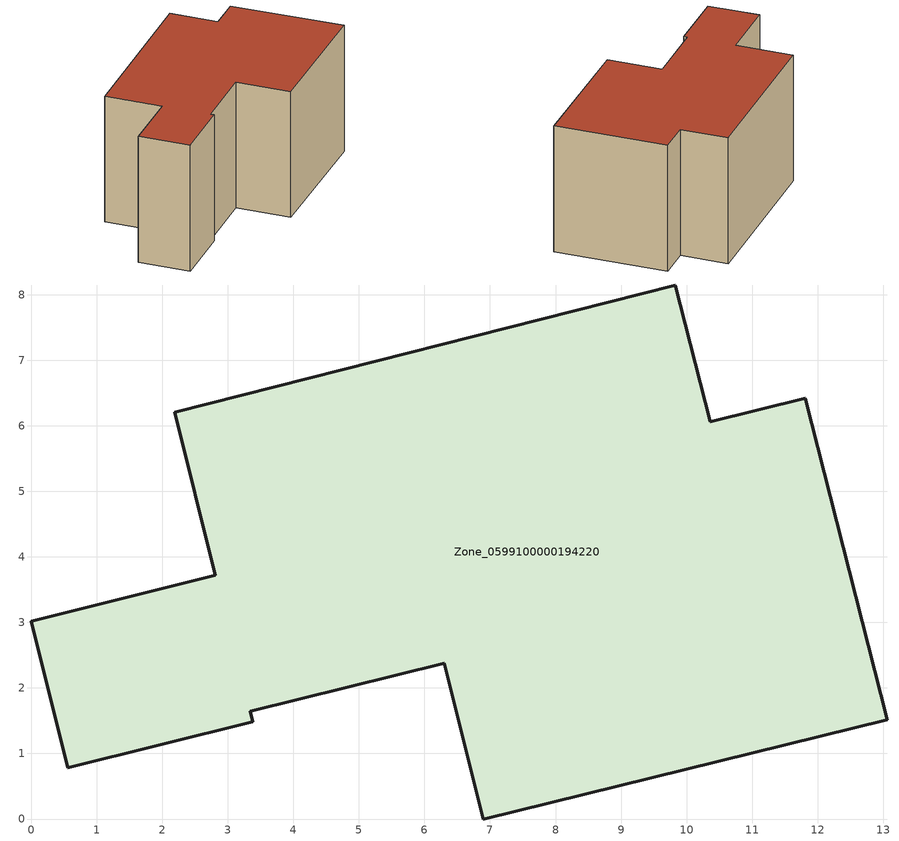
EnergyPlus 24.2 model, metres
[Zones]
Zone_0599100000194220
 floor ground (C_G): 10.36,6.06 11.81,6.42 13.06,1.51 6.9,0 6.3,2.38 3.34,1.64 3.38,1.48 0.56,0.78 0,3.02 2.81,3.72 2.19,6.21 9.83,8.15 z0
 wall outside (C_F): 0,3.02 0.56,0.78 3.38,1.48 3.34,1.64 6.3,2.38 6.9,0 13.06,1.51 11.81,6.42 10.36,6.06 9.83,8.15 2.19,6.21 2.81,3.72 0,3.02 z0:5.95
 roof outside (C_R): 9.83,8.15 2.19,6.21 2.81,3.72 0,3.02 0.56,0.78 3.38,1.48 3.34,1.64 6.3,2.38 6.9,0 13.06,1.51 11.81,6.42 10.36,6.06 z5.95
[BUILDING]
Pand.0599100000194220: North Axis=0; Terrain=City; Loads Convergence Tolerance Value=0.04; Temperature Convergence Tolerance Value=0.4; Solar Distribution=FullExterior; Maximum Number of Warmup Days=25; Minimum Number of Warmup Days=1
[Site:Location]
Rotterdam.The.Hague.AP_ZH_NLD Design_Conditions: Latitude=51.96; Longitude=4.45; Time Zone=1; Elevation=-4.5
[SITE:GROUNDTEMPERATURE:BUILDINGSURFACE]
18, 18, 18, 18, 18, 18, 18, 18, 18, 18, 18, 18
[MATERIAL] Thermal Absorptance=0.9; Solar Absorptance=0.7; Visible Absorptance=0.7
Name | Roughness | Thickness | Conductivity | Density | Specific Heat
G.TI.1965-1974 | MediumSmooth | 0.15 | 0.882353 | 540 | 1210
F.TI.1965-1974 | Rough | 0.3 | 0.697674 | 1920 | 840
R.TI.1965-1974 | MediumRough | 0.2 | 0.232558 | 1500 | 1000
[CONSTRUCTION]
C_G: G.TI.1965-1974
C_F: F.TI.1965-1974
C_R: R.TI.1965-1974
[ZONE]
Zone_0599100000194220: Type=1; Multiplier=1; Ceiling Height=Autocalculate; Volume=Autocalculate; Floor Area=autocalculate; Part of Total Floor Area=Yes
[ZONEINFILTRATION:DESIGNFLOWRATE]
Infil_Zone_0599100000194220: Zone or ZoneList or Space or SpaceList=Zone_0599100000194220; Schedule=AlwaysOn; Design Flow Rate Calculation Method=Flow/Area; Flow Rate per Floor Area=0.003; Constant Term Coefficient=1; Temperature Term Coefficient=0; Velocity Term Coefficient=0; Velocity Squared Term Coefficient=0
[HVACTEMPLATE:ZONE:IDEALLOADSAIRSYSTEM]
Zone_0599100000194220: Maximum Heating Supply Air Temperature=50; Minimum Cooling Supply Air Temperature=13; Maximum Heating Supply Air Humidity Ratio=0.0156; Minimum Cooling Supply Air Humidity Ratio=0.0077; Heating Limit=NoLimit; Cooling Limit=NoLimit; Dehumidification Control Type=ConstantSensibleHeatRatio; Cooling Sensible Heat Ratio=0.7; Dehumidification Setpoint=60; Humidification Control Type=None; Humidification Setpoint=30; Outdoor Air Method=None; Outdoor Air Flow Rate per Person=0.00944; Outdoor Air Flow Rate per Zone Floor Area=0; Outdoor Air Flow Rate per Zone=0; Demand Controlled Ventilation Type=None; Outdoor Air Economizer Type=NoEconomizer; Heat Recovery Type=None; Sensible Heat Recovery Effectiveness=0.7; Latent Heat Recovery Effectiveness=0.65
[ZONECONTROL:THERMOSTAT]
ThermostatControl_Zone_0599100000194220: Zone or ZoneList=Zone_0599100000194220; Control Type Schedule=DualSetpointControlType; Control 1=Thermostat_Zone_0599100000194220; Temperature Difference Between Cutout And Setpoint=0
[THERMOSTATSETPOINT:DUALSETPOINT]
Thermostat_Zone_0599100000194220: Heating Setpoint Temperature Schedule=HeatingSetpoint_Zone_0599100000194220; Cooling Setpoint Temperature Schedule=CoolingSetpoint_Zone_0599100000194220
[SCHEDULE:COMPACT]
HeatingSetpoint_Zone_0599100000194220: Through: 12/31, For: AllDays, Until: 24:00, 21
CoolingSetpoint_Zone_0599100000194220: Through: 12/31, For: AllDays, Until: 24:00, 24
DualSetpointControlType: Through: 12/31, For: AllDays, Until: 24:00, 4
AlwaysOn: Through: 12/31, For: AllDays, Until: 24:00, 1
